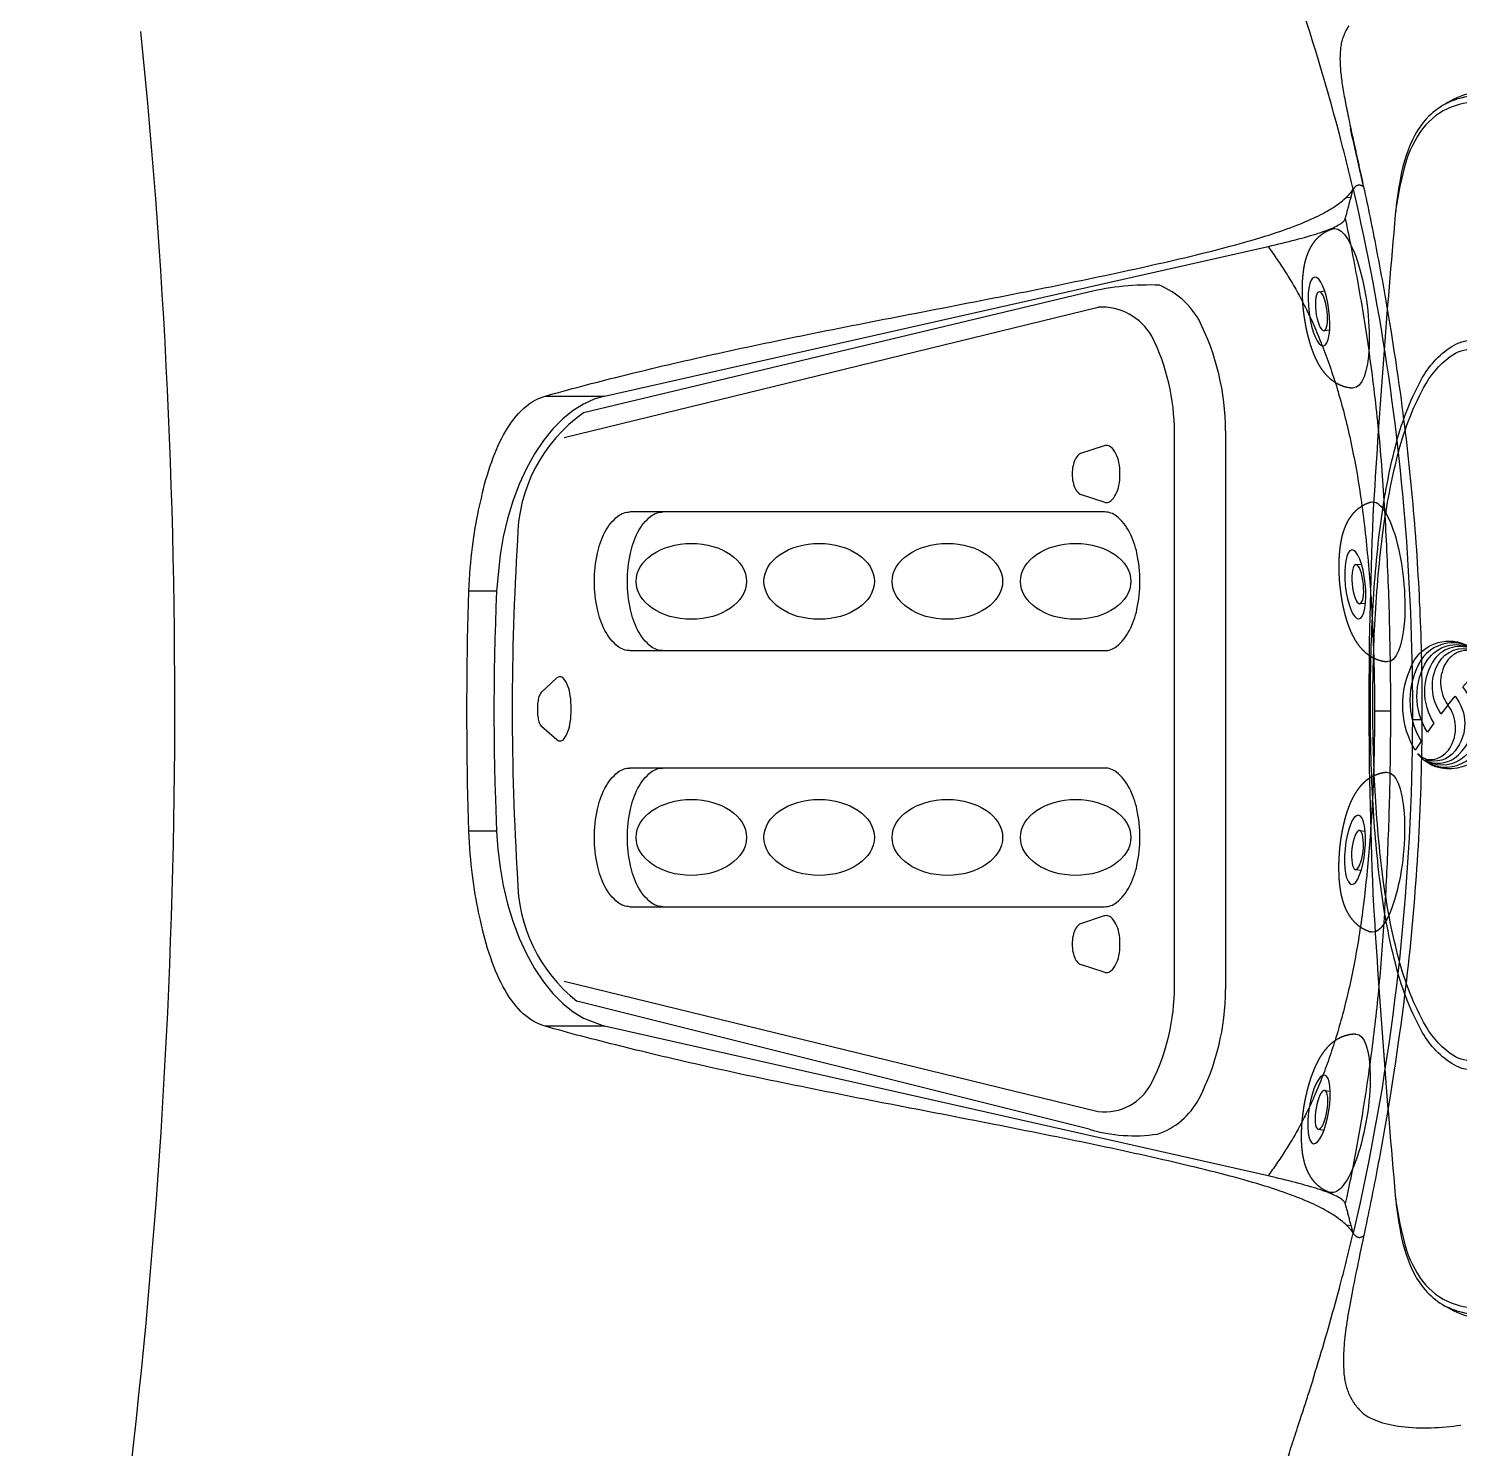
# Model space of a CAD drawing. Extents: x 528 to 612, y 649 to 778.
# Drawn here: x 584.67 to 601.43, y 709.48 to 726.12 of the extents above; entities that cross this region are included whole.
import ezdxf

# ---------------------------------------------------------------- set-up
doc = ezdxf.new("R2010")
doc.units = 0
doc.header["$MEASUREMENT"] = 0
for name, color, linetype in [('1', 4, 'Continuous'), ('1_CYAN', 4, 'Continuous'), ('2', 2, 'Continuous')]:
    doc.layers.add(name, color=color, linetype=linetype)

# ---------------------------------------------------------------- blocks, each defined once
blk = doc.blocks.new('MINIHIDDEN')
at = {"layer": '1', "color": 4, "ltscale": 2}
for p, q in [((131.446, 42.805), (131.511, 42.799)), ((131.401, 42.348), (131.466, 42.341))]:
    blk.add_line(p, q, dxfattribs=at)
at = {"layer": '1', "color": 4, "ltscale": 2, "extrusion": (-5.08882e-18, -2.73853e-17, -1)}
blk.add_ellipse((131.69, 42.55), major_axis=(-0.093, -0.935), ratio=0.28756, start_param=3.096514, end_param=6.328264, dxfattribs=at)
at = {"layer": '1', "color": 4, "ltscale": 2, "extrusion": (5.95011e-18, 8.30868e-17, -1)}
blk.add_ellipse((131.394, 42.579), major_axis=(-0.04, -0.405), ratio=0.28756, start_param=4.355360367553329, end_param=10.63854567473291, dxfattribs=at)
at = {"layer": '1', "color": 4, "ltscale": 2, "extrusion": (4.30646e-19, 2.78508e-17, -1)}
blk.add_ellipse((131.423, 42.576), major_axis=(-0.023, -0.229), ratio=0.28756, start_param=1.213768, end_param=7.496953, dxfattribs=at)
at = {"layer": '1', "color": 4, "ltscale": 2}
blk.add_open_spline([(131.771, 43.485), (131.736, 43.482), (131.703, 43.476), (131.671, 43.467), (131.642, 43.457), (131.609, 43.443), (131.58, 43.427), (131.554, 43.411), (131.53, 43.394), (131.501, 43.369), (131.475, 43.344), (131.453, 43.32), (131.434, 43.295), (131.408, 43.259), (131.386, 43.223), (131.366, 43.188), (131.349, 43.152), (131.333, 43.115), (131.311, 43.057), (131.291, 42.998), (131.273, 42.936), (131.258, 42.873), (131.244, 42.809), (131.235, 42.758), (131.226, 42.706), (131.219, 42.654), (131.213, 42.602), (131.209, 42.55), (131.205, 42.487), (131.202, 42.424), (131.201, 42.361), (131.203, 42.3), (131.205, 42.248), (131.209, 42.197), (131.215, 42.147), (131.222, 42.098), (131.231, 42.05), (131.244, 41.999), (131.259, 41.947), (131.28, 41.895), (131.298, 41.856), (131.322, 41.815), (131.352, 41.772), (131.38, 41.739), (131.415, 41.706), (131.445, 41.682), (131.48, 41.659), (131.52, 41.639), (131.564, 41.622), (131.584, 41.617)], degree=1, knots=[1.258846, 1.258846, 1.28405, 1.309253, 1.334457, 1.359661, 1.389764, 1.419868, 1.449972, 1.480075, 1.522807, 1.565539, 1.60827, 1.651002, 1.715116, 1.779231, 1.843346, 1.90746, 1.971575, 2.071337, 2.171099, 2.270861, 2.370623, 2.470385, 2.54716, 2.623934, 2.700709, 2.777484, 2.854259, 2.947334, 3.040409, 3.133485, 3.22656, 3.306164, 3.385768, 3.465372, 3.544977, 3.624581, 3.7092, 3.79382, 3.87844, 3.94015, 4.001861, 4.063571, 4.110156, 4.15674, 4.191384, 4.226028, 4.260673, 4.295317, 4.310282, 4.310282], dxfattribs=at)
blk = doc.blocks.new('Pillow07')
at = {"layer": '1_CYAN', "color": 4, "linetype": 'Continuous'}
blk.add_lwpolyline([(-2.358, -0.87, -0.006603), (-5.745, -0.616, -0.021924), (-6.178, -0.554, -0.081502), (-6.683, -0.382, -0.155149), (-7.057, -0.002, -0.083013), (-7.178, 0.3, -0.136326), (-7.125, 1.034, -0.096778), (-6.565, 1.944, -0.127397), (-4.291, 3.344, -0.186872), (-3.258, 3.28, 0.065625), (-1.71, 2.868, 0.071435), (1.71, 2.868, 0.065625), (3.258, 3.28, -0.186872), (4.291, 3.344, -0.127397), (6.565, 1.944, -0.096778), (7.125, 1.034, -0.136326), (7.178, 0.3, -0.083013), (7.057, -0.002, -0.155149), (6.683, -0.382, -0.081502), (6.178, -0.554, -0.021924), (5.745, -0.616, -0.006603), (2.358, -0.87, -0.02343)], format="xyb", close=True, dxfattribs=at)
at = {"layer": '1_CYAN', "color": 3, "linetype": 'Continuous'}
for points in [[(-7.051, -0.007, -0.035917), (-7.097, 0.106, -0.150356), (-7.089, 0.827, -0.114334), (-6.565, 1.702, -0.12673), (-4.367, 3.088, -0.194366), (-3.357, 3.079, 0.069606), (-1.71, 2.626, 0.073636), (1.71, 2.626, 0.069606), (3.357, 3.079, -0.194366), (4.367, 3.088, -0.12673), (6.565, 1.702, -0.114334), (7.089, 0.827, -0.150356), (7.097, 0.106, -0.034443), (7.053, -0.003)], [(-5.745, -0.616, -0.03429), (-6.274, -0.516, -0.087533), (-6.708, -0.327, -0.132713), (-6.986, -0.006, -0.179167), (-7.021, 0.761, -0.10283), (-6.565, 1.573, -0.130003), (-4.366, 2.938, -0.182201), (-3.385, 2.942, 0.065189), (-1.71, 2.497, 0.071467), (1.71, 2.497, 0.065189), (3.385, 2.942, -0.182201), (4.366, 2.938, -0.130003), (6.565, 1.573, -0.10283), (7.021, 0.761, -0.179167), (6.986, -0.006, -0.132713), (6.708, -0.327, -0.087533), (6.274, -0.516, -0.03429), (5.745, -0.616)], [(-0.014, 1.929, 0.082097), (-2.745, 1.506, 0.081749), (-3.889, 0.917, 0.10997), (-4.213, 0.537, 0.288824), (-4.2, 0.045, 0.128848), (-3.81, -0.311, 0.064282), (-3.023, -0.615, 0.029904), (-2.157, -0.782, 0.020061), (-1.104, -0.879, 0.013811), (0, -0.907, 0.013811), (1.104, -0.879, 0.020061), (2.157, -0.782, 0.029904), (3.023, -0.615, 0.064282), (3.81, -0.311, 0.128848), (4.2, 0.045, 0.288824), (4.213, 0.537, 0.10997), (3.889, 0.917, 0.081749), (2.745, 1.506, 0.082097), (0.014, 1.929)], [(0.011, 1.79, 0.069931), (-2.482, 1.457, 0.085576), (-3.783, 0.864, 0.092534), (-4.083, 0.559, 0.328712), (-4.083, 0.027, 0.110973), (-3.715, -0.285, 0.062647), (-2.923, -0.588, 0.030211), (-2.047, -0.756, 0.019896), (-1.004, -0.852, 0.013777), (0, -0.878, 0.013777), (1.004, -0.852, 0.019896), (2.047, -0.756, 0.030211), (2.923, -0.588, 0.062647), (3.715, -0.285, 0.110973), (4.083, 0.027, 0.328712), (4.083, 0.559, 0.092534), (3.783, 0.864, 0.085576), (2.482, 1.457, 0.069931), (-0.011, 1.79)], [(-0.673, -0.235, -0.282153), (-0.657, 0.213, -0.468167), (0.424, 0.365), (0.53, 0.464, 0.460953), (-0.64, 0.337, 0.238725), (-0.726, -0.14, 0.137161), (-0.575, -0.35, 0.261069), (-0.572, -0.35, 0.46986), (-0.572, -0.349, -0.265453), (-0.636, -0.154, -0.195188), (-0.504, 0.022, -0.314105), (0, 0), (0.103, 0.084, 0.355977), (-0.538, 0.084, 0.328478), (-0.641, -0.257, -0.416518), (-0.642, -0.26, -0.387302), (-0.648, -0.259, -0.279485), (-0.621, 0.078, -0.429748), (0.212, 0.176), (0.318, 0.268, 0.422176), (-0.607, 0.19, 0.293997), (-0.668, -0.234, -0.469659), (-0.669, -0.236, -0.320928), (-0.673, -0.236)], [(-0.103, -0.081, 0.285107), (0.492, -0.111, 0.365107), (0.641, 0.3, -0.389885), (0.642, 0.303, -0.434748), (0.648, 0.302, -0.361319), (0.536, -0.156, -0.307672), (-0.212, -0.163), (-0.318, -0.239, 0.290786), (0.528, -0.239, 0.371252), (0.668, 0.272, -0.388988), (0.669, 0.275, -0.244043), (0.673, 0.274, -0.383995), (0.537, -0.307, -0.280367), (-0.424, -0.313), (-0.53, -0.383, 0.237756), (0.409, -0.447, 0.379998), (0.74, 0.108, 0.130298), (0.575, 0.42, 0.419454), (0.572, 0.419, 0.370938), (0.572, 0.418, -0.227085), (0.632, 0.16, -0.183703), (0.51, -0.012, -0.310404), (0, 0), (-0.106, -0.083)]]:
    blk.add_lwpolyline(points, format="xyb", dxfattribs=at)
blk = doc.blocks.new('2010JETSETTER')
at = {"layer": '1', "color": 3, "linetype": 'Continuous'}
for p, q in [((71.889, 53.789), (71.947, 53.793)), ((63.203, 51.46), (70.974, 53.215)), ((62.508, 51.46), (63.203, 51.46)), ((61.94, 49.174), (61.611, 49.174)), ((61.94, 46.365), (61.611, 46.365)), ((63.203, 44.079), (62.507, 44.079)), ((70.974, 42.325), (63.203, 44.079)), ((71.889, 41.751), (71.947, 41.746))]:
    blk.add_line(p, q, dxfattribs=at)
at = {"layer": '1', "color": 2}
for p, q in [((68.87, 52.678), (62.958, 51.266)), ((70.476, 51.053), (70.476, 44.509)), ((69.058, 50.104), (63.501, 50.104)), ((63.501, 48.479), (69.058, 48.479)), ((69.058, 47.104), (63.501, 47.104)), ((63.501, 45.479), (69.058, 45.479)), ((68.88, 42.873), (62.88, 44.371))]:
    blk.add_line(p, q, dxfattribs=at)
at = {"layer": '1', "color": 3}
for p, q in [((62.729, 50.975), (68.986, 52.504)), ((69.878, 44.546), (69.878, 51.036)), ((69.055, 50.879), (68.778, 50.787)), ((69.055, 50.219), (68.778, 50.31)), ((62.463, 47.99), (62.643, 48.159)), ((62.645, 47.434), (62.464, 47.592)), ((69.055, 45.371), (68.778, 45.279)), ((69.055, 44.711), (68.778, 44.802)), ((62.729, 44.607), (68.986, 43.079))]:
    blk.add_line(p, q, dxfattribs=at)
at = {"layer": '1', "color": 4, "linetype": 'Continuous'}
blk.add_lwpolyline([(12, 65.108), (72.112, 65.108, -0.414214), (84.112, 53.108), (84.112, 12, -0.414214), (72.112, 0), (12, 0, -0.414214), (0, 12), (0, 53.108, -0.414214)], format="xyb", close=True, dxfattribs=at)
at = {"layer": '1', "color": 3, "linetype": 'Continuous'}
for points in [[(71.81, 54.528), (71.778, 54.649), (71.745, 54.77), (71.712, 54.89), (71.677, 55.01), (71.643, 55.13), (71.608, 55.25), (71.572, 55.37), (71.536, 55.489), (71.499, 55.609), (71.462, 55.728), (71.424, 55.847), (71.385, 55.965), (71.346, 56.084), (71.307, 56.202), (71.267, 56.321), (71.226, 56.439), (71.185, 56.556), (71.144, 56.674), (71.059, 56.909)], [(71.92, 55.8), (71.909, 55.783), (71.899, 55.766), (71.89, 55.749), (71.881, 55.733), (71.873, 55.716), (71.866, 55.7), (71.86, 55.684), (71.854, 55.668), (71.848, 55.652), (71.843, 55.637), (71.839, 55.621), (71.835, 55.606), (71.832, 55.591), (71.829, 55.576), (71.826, 55.561), (71.824, 55.546), (71.822, 55.531), (71.821, 55.516), (71.819, 55.488)], [(71.819, 55.488), (71.818, 55.479), (71.818, 55.47), (71.817, 55.461), (71.817, 55.451), (71.817, 55.442), (71.817, 55.433), (71.816, 55.424), (71.816, 55.415), (71.816, 55.406), (71.817, 55.396), (71.817, 55.387), (71.817, 55.378), (71.817, 55.368), (71.818, 55.359), (71.818, 55.349), (71.818, 55.34), (71.819, 55.33), (71.82, 55.321), (71.821, 55.302)], [(71.821, 55.302), (71.822, 55.282), (71.824, 55.262), (71.826, 55.241), (71.829, 55.22), (71.831, 55.2), (71.834, 55.178), (71.837, 55.157), (71.84, 55.135), (71.843, 55.113), (71.847, 55.09), (71.85, 55.067), (71.854, 55.044), (71.858, 55.02), (71.863, 54.996), (71.867, 54.971), (71.872, 54.946), (71.877, 54.92), (71.882, 54.894), (71.887, 54.868), (71.892, 54.841), (71.898, 54.814), (71.903, 54.786), (71.909, 54.758), (71.915, 54.73), (71.921, 54.701), (71.927, 54.671), (71.934, 54.641), (71.94, 54.611), (71.953, 54.549)], [(71.971, 53.884), (71.963, 53.916), (71.956, 53.949), (71.948, 53.981), (71.94, 54.013), (71.933, 54.045), (71.925, 54.078), (71.917, 54.11), (71.909, 54.142), (71.901, 54.174), (71.893, 54.207), (71.885, 54.239), (71.877, 54.271), (71.869, 54.303), (71.861, 54.335), (71.852, 54.367), (71.844, 54.4), (71.836, 54.432), (71.827, 54.464), (71.81, 54.528)], [(71.938, 54.597), (71.939, 54.595), (71.939, 54.594), (71.94, 54.592), (71.941, 54.591), (71.941, 54.59), (71.942, 54.588), (71.943, 54.587), (71.943, 54.585), (71.944, 54.584), (71.945, 54.582), (71.945, 54.581), (71.946, 54.579), (71.946, 54.578), (71.947, 54.576), (71.947, 54.575), (71.948, 54.573), (71.948, 54.572), (71.949, 54.57), (71.95, 54.567)], [(72.093, 53.913), (72.087, 53.94), (72.081, 53.967), (72.075, 53.994), (72.069, 54.022), (72.063, 54.049), (72.057, 54.076), (72.051, 54.104), (72.045, 54.131), (72.039, 54.158), (72.033, 54.186), (72.027, 54.213), (72.02, 54.24), (72.014, 54.268), (72.008, 54.295), (72.002, 54.323), (71.996, 54.35), (71.989, 54.377), (71.983, 54.405), (71.977, 54.432), (71.97, 54.46), (71.964, 54.487), (71.957, 54.515), (71.951, 54.542), (71.938, 54.597)], [(71.953, 54.549), (71.957, 54.534), (71.96, 54.519), (71.963, 54.504), (71.967, 54.489), (71.97, 54.474), (71.973, 54.458), (71.977, 54.443), (71.98, 54.427), (71.984, 54.412), (71.987, 54.396), (71.99, 54.38), (71.994, 54.365), (71.997, 54.349), (72.001, 54.333), (72.004, 54.317), (72.008, 54.301), (72.011, 54.286), (72.015, 54.27), (72.018, 54.254), (72.022, 54.238), (72.025, 54.222), (72.029, 54.206), (72.032, 54.19), (72.036, 54.173), (72.039, 54.157), (72.043, 54.141), (72.047, 54.125), (72.05, 54.109), (72.054, 54.093), (72.057, 54.076), (72.061, 54.06), (72.064, 54.044), (72.068, 54.027), (72.072, 54.011), (72.075, 53.995), (72.079, 53.978), (72.082, 53.962), (72.086, 53.945), (72.093, 53.913)], [(71.878, 53.539), (71.882, 53.551), (71.885, 53.564), (71.889, 53.577), (71.892, 53.59), (71.896, 53.602), (71.899, 53.615), (71.902, 53.628), (71.906, 53.641), (71.909, 53.653), (71.913, 53.666), (71.916, 53.679), (71.92, 53.691), (71.923, 53.704), (71.926, 53.717), (71.93, 53.73), (71.933, 53.742), (71.937, 53.755), (71.94, 53.768), (71.947, 53.793)], [(71.889, 53.789), (71.893, 53.793), (71.897, 53.797), (71.901, 53.8), (71.904, 53.804), (71.908, 53.808), (71.912, 53.812), (71.915, 53.816), (71.919, 53.82), (71.923, 53.823), (71.926, 53.827), (71.929, 53.831), (71.933, 53.835), (71.936, 53.839), (71.939, 53.842), (71.942, 53.846), (71.945, 53.85), (71.948, 53.854), (71.951, 53.858), (71.954, 53.861), (71.957, 53.865), (71.96, 53.869), (71.963, 53.873), (71.965, 53.877), (71.971, 53.884)], [(71.947, 53.793), (71.948, 53.797), (71.949, 53.801), (71.95, 53.805), (71.951, 53.808), (71.952, 53.812), (71.953, 53.816), (71.954, 53.82), (71.955, 53.823), (71.955, 53.827), (71.956, 53.831), (71.957, 53.834), (71.958, 53.838), (71.959, 53.842), (71.96, 53.846), (71.961, 53.849), (71.962, 53.853), (71.963, 53.857), (71.964, 53.861), (71.966, 53.868)], [(71.966, 53.868), (71.966, 53.869), (71.967, 53.87), (71.967, 53.871), (71.967, 53.871), (71.967, 53.872), (71.967, 53.873), (71.967, 53.874), (71.967, 53.874), (71.967, 53.875), (71.968, 53.876), (71.968, 53.877), (71.968, 53.878), (71.968, 53.878), (71.968, 53.879), (71.969, 53.88), (71.969, 53.881), (71.969, 53.882), (71.97, 53.882), (71.971, 53.884)], [(72.015, 53.928), (72.013, 53.927), (72.01, 53.925), (72.008, 53.924), (72.006, 53.922), (72.004, 53.921), (72.001, 53.919), (71.999, 53.917), (71.997, 53.915), (71.995, 53.913), (71.993, 53.911), (71.99, 53.909), (71.988, 53.906), (71.986, 53.904), (71.984, 53.901), (71.982, 53.899), (71.979, 53.896), (71.977, 53.893), (71.975, 53.89), (71.971, 53.884)], [(71.971, 53.884), (72.002, 53.748), (72.033, 53.613), (72.062, 53.477), (72.091, 53.34), (72.12, 53.204), (72.147, 53.068), (72.174, 52.931), (72.2, 52.794), (72.226, 52.658), (72.25, 52.521), (72.274, 52.383), (72.298, 52.246), (72.32, 52.109), (72.342, 51.971), (72.363, 51.834), (72.383, 51.696), (72.403, 51.558), (72.422, 51.42), (72.44, 51.282), (72.458, 51.144), (72.474, 51.006), (72.49, 50.868), (72.506, 50.729), (72.521, 50.591), (72.534, 50.452), (72.548, 50.314), (72.56, 50.175), (72.572, 50.036), (72.583, 49.898), (72.594, 49.759), (72.603, 49.62), (72.612, 49.481), (72.621, 49.342), (72.628, 49.203), (72.635, 49.064), (72.641, 48.925), (72.647, 48.786), (72.652, 48.647), (72.656, 48.508), (72.659, 48.369), (72.662, 48.229), (72.664, 48.09), (72.665, 47.951), (72.666, 47.673)], [(72.015, 53.928), (72.019, 53.93), (72.023, 53.931), (72.026, 53.933), (72.03, 53.934), (72.034, 53.935), (72.038, 53.935), (72.042, 53.935), (72.046, 53.935), (72.05, 53.935), (72.054, 53.934), (72.057, 53.933), (72.061, 53.932), (72.065, 53.931), (72.069, 53.929), (72.073, 53.927), (72.077, 53.925), (72.081, 53.922), (72.085, 53.919), (72.093, 53.913)], [(72.093, 53.913), (72.103, 53.868), (72.112, 53.823), (72.122, 53.778), (72.131, 53.734), (72.141, 53.689), (72.15, 53.644), (72.16, 53.599), (72.169, 53.554), (72.178, 53.509), (72.187, 53.464), (72.196, 53.419), (72.205, 53.373), (72.214, 53.328), (72.223, 53.283), (72.232, 53.237), (72.241, 53.192), (72.25, 53.146), (72.258, 53.101), (72.267, 53.055), (72.276, 53.009), (72.284, 52.964), (72.293, 52.918), (72.301, 52.873), (72.309, 52.827), (72.317, 52.781), (72.326, 52.736), (72.334, 52.69), (72.342, 52.644), (72.358, 52.553)], [(62.508, 51.46), (62.56, 51.475), (62.612, 51.49), (62.665, 51.504), (62.718, 51.519), (62.772, 51.534), (62.826, 51.549), (62.881, 51.563), (62.936, 51.578), (62.992, 51.593), (63.048, 51.607), (63.105, 51.622), (63.162, 51.637), (63.22, 51.652), (63.278, 51.666), (63.337, 51.681), (63.396, 51.696), (63.455, 51.711), (63.515, 51.725), (63.576, 51.74), (63.636, 51.755), (63.697, 51.77), (63.759, 51.785), (63.821, 51.799), (63.883, 51.814), (63.946, 51.829), (64.009, 51.844), (64.073, 51.859), (64.137, 51.873), (64.201, 51.888), (64.266, 51.903), (64.332, 51.918), (64.397, 51.933), (64.464, 51.947), (64.53, 51.962), (64.598, 51.977), (64.665, 51.992), (64.733, 52.007), (64.802, 52.021), (64.871, 52.036), (64.94, 52.051), (65.01, 52.066), (65.08, 52.081), (65.151, 52.095), (65.222, 52.11), (65.293, 52.125), (65.365, 52.14), (65.437, 52.154), (65.509, 52.169), (65.582, 52.184), (65.655, 52.199), (65.728, 52.213), (65.802, 52.228), (65.876, 52.243), (65.95, 52.258), (66.024, 52.272), (66.099, 52.287), (66.174, 52.302), (66.249, 52.317), (66.324, 52.331), (66.4, 52.346), (66.475, 52.361), (66.551, 52.375), (66.627, 52.39), (66.703, 52.405), (66.779, 52.42), (66.855, 52.434), (66.93, 52.449), (67.006, 52.464), (67.082, 52.478), (67.158, 52.493), (67.234, 52.508), (67.31, 52.522), (67.385, 52.537), (67.461, 52.552), (67.536, 52.567), (67.611, 52.581), (67.686, 52.596), (67.761, 52.611), (67.836, 52.625), (67.911, 52.64), (67.985, 52.655), (68.059, 52.67), (68.133, 52.684), (68.207, 52.699), (68.28, 52.714), (68.354, 52.729), (68.426, 52.743), (68.499, 52.758), (68.571, 52.773), (68.643, 52.788), (68.715, 52.802), (68.787, 52.817), (68.858, 52.832), (68.928, 52.847), (68.999, 52.862), (69.068, 52.876), (69.138, 52.891), (69.207, 52.906), (69.276, 52.921), (69.344, 52.935), (69.411, 52.95), (69.479, 52.965), (69.545, 52.98), (69.611, 52.995), (69.677, 53.009), (69.742, 53.024), (69.807, 53.039), (69.87, 53.054), (69.934, 53.069), (69.996, 53.083), (70.058, 53.098), (70.119, 53.113), (70.18, 53.128), (70.24, 53.143), (70.299, 53.157), (70.357, 53.172), (70.414, 53.187), (70.471, 53.202), (70.526, 53.216), (70.581, 53.231), (70.635, 53.246), (70.688, 53.26), (70.74, 53.275), (70.79, 53.29), (70.84, 53.304), (70.889, 53.319), (70.936, 53.333), (70.982, 53.348), (71.027, 53.362), (71.071, 53.377), (71.114, 53.391), (71.155, 53.406), (71.196, 53.42), (71.235, 53.434), (71.273, 53.449), (71.31, 53.463), (71.345, 53.477), (71.38, 53.491), (71.414, 53.505), (71.446, 53.519), (71.477, 53.533), (71.508, 53.547), (71.537, 53.561), (71.565, 53.575), (71.592, 53.588), (71.618, 53.602), (71.644, 53.616), (71.668, 53.629), (71.691, 53.643), (71.713, 53.656), (71.735, 53.67), (71.755, 53.683), (71.775, 53.697), (71.794, 53.71), (71.812, 53.723), (71.829, 53.737), (71.845, 53.75), (71.86, 53.763), (71.889, 53.789)], [(70.974, 53.215), (71.017, 53.225), (71.059, 53.234), (71.101, 53.244), (71.141, 53.254), (71.181, 53.263), (71.22, 53.273), (71.258, 53.283), (71.296, 53.292), (71.332, 53.302), (71.368, 53.312), (71.403, 53.321), (71.437, 53.331), (71.47, 53.341), (71.502, 53.35), (71.533, 53.36), (71.562, 53.369), (71.591, 53.379), (71.618, 53.388), (71.645, 53.397), (71.67, 53.407), (71.694, 53.416), (71.716, 53.425), (71.738, 53.434), (71.758, 53.444), (71.776, 53.453), (71.793, 53.462), (71.809, 53.471), (71.823, 53.479), (71.836, 53.488), (71.847, 53.497), (71.856, 53.505), (71.864, 53.514), (71.871, 53.522), (71.878, 53.539)], [(71.878, 53.539), (71.888, 53.495), (71.897, 53.451), (71.906, 53.407), (71.915, 53.362), (71.924, 53.318), (71.934, 53.273), (71.943, 53.228), (71.952, 53.182), (71.961, 53.137), (71.969, 53.091), (71.978, 53.045), (71.987, 52.999), (71.996, 52.952), (72.004, 52.906), (72.013, 52.859), (72.022, 52.812), (72.03, 52.764), (72.039, 52.717), (72.047, 52.669), (72.055, 52.621), (72.063, 52.572), (72.072, 52.524), (72.08, 52.475), (72.088, 52.425), (72.096, 52.376), (72.104, 52.326), (72.111, 52.276), (72.119, 52.226), (72.127, 52.175), (72.134, 52.125), (72.142, 52.073), (72.149, 52.022), (72.157, 51.97), (72.164, 51.919), (72.171, 51.866), (72.178, 51.814), (72.185, 51.761), (72.192, 51.708), (72.199, 51.655), (72.206, 51.601), (72.212, 51.547), (72.219, 51.493), (72.225, 51.439), (72.231, 51.384), (72.238, 51.329), (72.244, 51.274), (72.25, 51.218), (72.255, 51.163), (72.261, 51.107), (72.267, 51.05), (72.272, 50.994), (72.278, 50.937), (72.283, 50.88), (72.288, 50.822), (72.293, 50.765), (72.298, 50.707), (72.302, 50.649), (72.307, 50.591), (72.311, 50.532), (72.315, 50.474), (72.32, 50.415), (72.324, 50.355), (72.327, 50.297), (72.331, 50.239), (72.334, 50.181), (72.338, 50.123), (72.341, 50.064), (72.345, 50.006), (72.348, 49.947), (72.351, 49.888), (72.354, 49.829), (72.357, 49.77), (72.36, 49.711), (72.363, 49.651), (72.366, 49.592), (72.368, 49.532), (72.371, 49.472), (72.373, 49.412), (72.376, 49.352), (72.378, 49.292), (72.381, 49.232), (72.383, 49.171), (72.385, 49.111), (72.387, 49.05), (72.389, 48.99), (72.391, 48.929), (72.392, 48.869), (72.394, 48.808), (72.396, 48.747), (72.397, 48.686), (72.398, 48.625), (72.4, 48.564), (72.401, 48.503), (72.402, 48.442), (72.403, 48.381), (72.404, 48.32), (72.405, 48.259), (72.405, 48.198), (72.406, 48.137), (72.407, 48.076), (72.407, 48.015), (72.407, 47.954), (72.408, 47.892), (72.408, 47.77)], [(70.974, 53.215), (70.988, 53.196), (71.001, 53.177), (71.014, 53.158), (71.028, 53.139), (71.041, 53.12), (71.054, 53.101), (71.067, 53.082), (71.08, 53.062), (71.093, 53.043), (71.107, 53.023), (71.12, 53.004), (71.133, 52.984), (71.146, 52.964), (71.158, 52.944), (71.171, 52.924), (71.184, 52.904), (71.197, 52.884), (71.21, 52.864), (71.223, 52.843), (71.235, 52.822), (71.248, 52.801), (71.261, 52.779), (71.274, 52.757), (71.286, 52.735), (71.299, 52.713), (71.312, 52.691), (71.324, 52.668), (71.337, 52.645), (71.349, 52.621), (71.362, 52.598), (71.375, 52.574), (71.387, 52.549), (71.399, 52.525), (71.412, 52.5), (71.424, 52.475), (71.437, 52.45), (71.449, 52.424), (71.461, 52.398), (71.474, 52.372), (71.486, 52.345), (71.498, 52.319), (71.51, 52.291), (71.522, 52.264), (71.534, 52.236), (71.546, 52.208), (71.558, 52.18), (71.57, 52.151), (71.582, 52.122), (71.594, 52.093), (71.606, 52.063), (71.617, 52.033), (71.629, 52.003), (71.64, 51.972), (71.652, 51.941), (71.663, 51.91), (71.675, 51.879), (71.686, 51.847), (71.697, 51.815), (71.708, 51.782), (71.719, 51.749), (71.73, 51.716), (71.741, 51.682), (71.752, 51.649), (71.763, 51.614), (71.774, 51.58), (71.784, 51.545), (71.795, 51.51), (71.805, 51.474), (71.815, 51.439), (71.826, 51.403), (71.836, 51.366), (71.846, 51.329), (71.856, 51.292), (71.865, 51.255), (71.875, 51.217), (71.885, 51.179), (71.894, 51.14), (71.903, 51.102), (71.913, 51.063), (71.922, 51.023), (71.931, 50.983), (71.939, 50.943), (71.948, 50.903), (71.957, 50.863), (71.965, 50.822), (71.973, 50.78), (71.981, 50.739), (71.989, 50.697), (71.997, 50.655), (72.005, 50.613), (72.013, 50.57), (72.02, 50.527), (72.027, 50.484), (72.034, 50.441), (72.041, 50.397), (72.048, 50.353), (72.054, 50.309), (72.061, 50.264), (72.067, 50.22), (72.073, 50.175), (72.079, 50.129), (72.085, 50.084), (72.091, 50.038), (72.096, 49.993), (72.102, 49.947), (72.107, 49.901), (72.113, 49.854), (72.118, 49.808), (72.123, 49.761), (72.128, 49.714), (72.132, 49.667), (72.137, 49.62), (72.141, 49.573), (72.146, 49.526), (72.15, 49.478), (72.154, 49.431), (72.158, 49.383), (72.162, 49.335), (72.166, 49.287), (72.169, 49.239), (72.173, 49.191), (72.176, 49.143), (72.18, 49.095), (72.183, 49.046), (72.186, 48.998), (72.189, 48.949), (72.191, 48.9), (72.194, 48.852), (72.196, 48.803), (72.199, 48.754), (72.201, 48.705), (72.203, 48.656), (72.205, 48.607), (72.207, 48.558), (72.209, 48.509), (72.211, 48.46), (72.212, 48.411), (72.214, 48.362), (72.215, 48.312), (72.216, 48.263), (72.217, 48.214), (72.218, 48.165), (72.219, 48.115), (72.22, 48.066), (72.22, 48.017), (72.221, 47.967), (72.221, 47.918), (72.221, 47.869), (72.222, 47.77)], [(72.358, 52.553), (72.358, 52.553), (72.358, 52.553), (72.358, 52.553), (72.358, 52.553), (72.358, 52.552), (72.358, 52.552), (72.358, 52.552), (72.358, 52.552), (72.358, 52.552), (72.358, 52.552), (72.358, 52.552), (72.358, 52.552), (72.358, 52.552), (72.358, 52.552), (72.358, 52.551), (72.358, 52.551), (72.358, 52.551), (72.358, 52.551), (72.358, 52.551)], [(72.358, 52.551), (72.377, 52.436), (72.397, 52.321), (72.415, 52.209), (72.432, 52.099), (72.449, 51.992), (72.465, 51.888), (72.48, 51.788), (72.494, 51.691), (72.507, 51.597), (72.52, 51.508), (72.532, 51.422), (72.542, 51.34), (72.553, 51.262), (72.562, 51.186), (72.572, 51.11), (72.581, 51.034), (72.59, 50.958), (72.599, 50.882), (72.607, 50.806), (72.616, 50.73), (72.624, 50.654), (72.632, 50.577), (72.64, 50.501), (72.647, 50.425), (72.654, 50.349), (72.662, 50.273), (72.668, 50.196), (72.675, 50.12), (72.682, 50.044), (72.688, 49.967), (72.694, 49.891), (72.7, 49.815), (72.705, 49.738), (72.711, 49.662), (72.716, 49.586), (72.721, 49.509), (72.726, 49.433), (72.73, 49.356), (72.735, 49.28), (72.739, 49.203), (72.743, 49.127), (72.746, 49.05), (72.75, 48.974), (72.753, 48.897), (72.756, 48.821), (72.759, 48.744), (72.762, 48.668), (72.764, 48.591), (72.766, 48.515), (72.768, 48.438), (72.77, 48.361), (72.771, 48.285), (72.773, 48.208), (72.774, 48.131), (72.775, 48.055), (72.775, 47.978), (72.776, 47.902), (72.776, 47.825), (72.776, 47.672)], [(61.77, 50.316), (61.784, 50.374), (61.799, 50.43), (61.815, 50.485), (61.831, 50.539), (61.848, 50.592), (61.865, 50.643), (61.882, 50.693), (61.901, 50.742), (61.919, 50.79), (61.938, 50.836), (61.958, 50.881), (61.979, 50.925), (62, 50.967), (62.021, 51.007), (62.043, 51.046), (62.066, 51.084), (62.09, 51.121), (62.115, 51.157), (62.141, 51.192), (62.168, 51.226), (62.196, 51.258), (62.226, 51.289), (62.257, 51.318), (62.289, 51.345), (62.322, 51.37), (62.357, 51.393), (62.392, 51.414), (62.43, 51.432), (62.508, 51.46)], [(63.203, 51.46), (63.081, 51.424), (62.957, 51.368), (62.835, 51.291), (62.714, 51.194), (62.598, 51.077), (62.487, 50.94), (62.383, 50.785), (62.289, 50.614), (62.204, 50.428), (62.13, 50.231), (62.068, 50.025), (62.018, 49.814), (61.981, 49.6), (61.94, 49.174)], [(61.768, 50.309), (61.757, 50.265), (61.746, 50.22), (61.736, 50.173), (61.725, 50.125), (61.715, 50.075), (61.705, 50.024), (61.696, 49.972), (61.686, 49.918), (61.677, 49.863), (61.668, 49.807), (61.66, 49.749), (61.652, 49.691), (61.645, 49.63), (61.638, 49.569), (61.632, 49.506), (61.626, 49.442), (61.621, 49.377), (61.617, 49.311), (61.611, 49.174)], [(61.611, 49.174), (61.607, 49.034), (61.603, 48.894), (61.599, 48.753), (61.596, 48.613), (61.594, 48.472), (61.592, 48.332), (61.59, 48.191), (61.589, 48.051), (61.588, 47.91), (61.588, 47.77), (61.588, 47.629), (61.589, 47.489), (61.59, 47.348), (61.592, 47.208), (61.594, 47.067), (61.596, 46.927), (61.599, 46.786), (61.603, 46.646), (61.611, 46.365)], [(61.94, 49.174), (61.932, 48.987), (61.925, 48.8), (61.919, 48.613), (61.915, 48.426), (61.912, 48.239), (61.909, 48.051), (61.908, 47.864), (61.908, 47.676), (61.909, 47.489), (61.912, 47.301), (61.915, 47.114), (61.919, 46.926), (61.925, 46.739), (61.94, 46.365)], [(72.222, 47.77), (72.221, 47.724), (72.221, 47.677), (72.221, 47.631), (72.221, 47.585), (72.22, 47.539), (72.22, 47.492), (72.219, 47.446), (72.218, 47.4), (72.218, 47.354), (72.217, 47.307), (72.216, 47.261), (72.215, 47.215), (72.213, 47.169), (72.212, 47.123), (72.211, 47.077), (72.209, 47.031), (72.207, 46.985), (72.206, 46.939), (72.204, 46.893), (72.202, 46.847), (72.2, 46.801), (72.197, 46.755), (72.195, 46.709), (72.193, 46.663), (72.19, 46.618), (72.188, 46.572), (72.185, 46.527), (72.182, 46.481), (72.179, 46.436), (72.176, 46.391), (72.173, 46.345), (72.17, 46.3), (72.166, 46.255), (72.163, 46.21), (72.159, 46.165), (72.155, 46.12), (72.151, 46.076), (72.147, 46.031), (72.143, 45.987), (72.139, 45.942), (72.135, 45.898), (72.131, 45.854), (72.126, 45.81), (72.121, 45.766), (72.117, 45.723), (72.112, 45.679), (72.107, 45.636), (72.102, 45.592), (72.097, 45.549), (72.091, 45.506), (72.086, 45.464), (72.081, 45.421), (72.075, 45.379), (72.069, 45.336), (72.063, 45.294), (72.057, 45.253), (72.051, 45.211), (72.045, 45.17), (72.039, 45.129), (72.032, 45.088), (72.025, 45.047), (72.018, 45.007), (72.012, 44.966), (72.004, 44.926), (71.997, 44.887), (71.99, 44.847), (71.982, 44.808), (71.975, 44.769), (71.967, 44.73), (71.959, 44.692), (71.951, 44.654), (71.943, 44.616), (71.935, 44.578), (71.927, 44.541), (71.918, 44.503), (71.91, 44.467), (71.901, 44.43), (71.892, 44.394), (71.883, 44.358), (71.874, 44.322), (71.865, 44.286), (71.856, 44.251), (71.847, 44.216), (71.838, 44.182), (71.828, 44.147), (71.819, 44.113), (71.809, 44.08), (71.799, 44.046), (71.79, 44.013), (71.78, 43.98), (71.77, 43.948), (71.76, 43.915), (71.75, 43.883), (71.74, 43.852), (71.729, 43.82), (71.719, 43.789), (71.709, 43.758), (71.698, 43.728), (71.688, 43.697), (71.677, 43.667), (71.667, 43.638), (71.656, 43.608), (71.645, 43.579), (71.634, 43.55), (71.624, 43.522), (71.613, 43.493), (71.602, 43.465), (71.591, 43.438), (71.58, 43.41), (71.569, 43.383), (71.557, 43.356), (71.546, 43.33), (71.535, 43.303), (71.524, 43.277), (71.512, 43.252), (71.501, 43.226), (71.49, 43.201), (71.478, 43.176), (71.467, 43.151), (71.455, 43.127), (71.444, 43.102), (71.432, 43.078), (71.42, 43.055), (71.409, 43.031), (71.397, 43.008), (71.385, 42.985), (71.374, 42.963), (71.362, 42.94), (71.35, 42.918), (71.338, 42.896), (71.327, 42.874), (71.315, 42.853), (71.303, 42.832), (71.291, 42.811), (71.279, 42.79), (71.267, 42.77), (71.255, 42.749), (71.243, 42.729), (71.231, 42.71), (71.219, 42.69), (71.207, 42.671), (71.195, 42.652), (71.183, 42.633), (71.171, 42.614), (71.159, 42.595), (71.147, 42.577), (71.135, 42.558), (71.123, 42.54), (71.111, 42.522), (71.098, 42.503), (71.086, 42.485), (71.074, 42.467), (71.062, 42.449), (71.049, 42.431), (71.037, 42.413), (71.024, 42.395), (71.012, 42.378), (70.999, 42.36), (70.974, 42.325)], [(72.408, 47.77), (72.408, 47.714), (72.408, 47.658), (72.407, 47.603), (72.407, 47.547), (72.407, 47.491), (72.406, 47.435), (72.406, 47.379), (72.405, 47.323), (72.405, 47.268), (72.404, 47.212), (72.403, 47.156), (72.402, 47.1), (72.401, 47.045), (72.4, 46.989), (72.399, 46.933), (72.398, 46.878), (72.396, 46.822), (72.395, 46.767), (72.394, 46.711), (72.392, 46.656), (72.39, 46.6), (72.389, 46.545), (72.387, 46.489), (72.385, 46.434), (72.383, 46.379), (72.381, 46.324), (72.379, 46.269), (72.377, 46.214), (72.375, 46.159), (72.373, 46.104), (72.37, 46.05), (72.368, 45.995), (72.365, 45.94), (72.363, 45.886), (72.36, 45.832), (72.358, 45.777), (72.355, 45.723), (72.352, 45.669), (72.349, 45.616), (72.346, 45.562), (72.343, 45.508), (72.34, 45.455), (72.337, 45.402), (72.334, 45.349), (72.331, 45.296), (72.327, 45.242), (72.324, 45.189), (72.32, 45.134), (72.316, 45.081), (72.312, 45.027), (72.308, 44.974), (72.304, 44.921), (72.3, 44.868), (72.296, 44.815), (72.291, 44.762), (72.287, 44.71), (72.282, 44.658), (72.277, 44.605), (72.273, 44.554), (72.268, 44.502), (72.262, 44.451), (72.257, 44.4), (72.252, 44.349), (72.247, 44.298), (72.241, 44.247), (72.236, 44.197), (72.23, 44.147), (72.224, 44.097), (72.219, 44.047), (72.213, 43.998), (72.207, 43.949), (72.201, 43.9), (72.194, 43.851), (72.188, 43.803), (72.182, 43.754), (72.175, 43.706), (72.169, 43.659), (72.162, 43.611), (72.156, 43.564), (72.149, 43.517), (72.142, 43.47), (72.136, 43.423), (72.129, 43.377), (72.122, 43.33), (72.115, 43.284), (72.108, 43.239), (72.101, 43.193), (72.093, 43.148), (72.086, 43.103), (72.079, 43.058), (72.071, 43.013), (72.064, 42.969), (72.056, 42.924), (72.049, 42.88), (72.041, 42.837), (72.034, 42.793), (72.026, 42.75), (72.018, 42.706), (72.01, 42.663), (72.003, 42.621), (71.995, 42.578), (71.987, 42.536), (71.979, 42.493), (71.971, 42.451), (71.963, 42.409), (71.954, 42.368), (71.946, 42.326), (71.938, 42.285), (71.93, 42.244), (71.921, 42.203), (71.913, 42.162), (71.905, 42.122), (71.896, 42.081), (71.879, 42.001)], [(72.408, 47.77), (72.405, 47.77), (72.401, 47.77), (72.395, 47.77), (72.388, 47.77), (72.38, 47.77), (72.37, 47.77), (72.359, 47.77), (72.346, 47.77), (72.332, 47.77), (72.317, 47.77), (72.3, 47.77), (72.282, 47.77), (72.263, 47.77), (72.222, 47.77)], [(72.666, 47.673), (72.664, 47.499), (72.662, 47.326), (72.659, 47.152), (72.654, 46.979), (72.649, 46.806), (72.642, 46.632), (72.635, 46.459), (72.626, 46.286), (72.616, 46.113), (72.605, 45.94), (72.593, 45.767), (72.58, 45.594), (72.566, 45.421), (72.55, 45.248), (72.534, 45.076), (72.516, 44.903), (72.498, 44.731), (72.478, 44.558), (72.457, 44.386), (72.435, 44.214), (72.412, 44.042), (72.388, 43.871), (72.363, 43.699), (72.336, 43.528), (72.309, 43.356), (72.28, 43.185), (72.25, 43.015), (72.219, 42.844), (72.187, 42.673), (72.154, 42.503), (72.12, 42.333), (72.084, 42.163), (72.048, 41.994), (71.971, 41.656)], [(72.776, 47.672), (72.776, 47.585), (72.775, 47.497), (72.774, 47.41), (72.773, 47.323), (72.771, 47.235), (72.769, 47.148), (72.767, 47.061), (72.765, 46.973), (72.762, 46.886), (72.759, 46.799), (72.756, 46.712), (72.752, 46.624), (72.749, 46.537), (72.745, 46.45), (72.74, 46.362), (72.736, 46.275), (72.731, 46.188), (72.725, 46.101), (72.72, 46.014), (72.714, 45.926), (72.708, 45.839), (72.702, 45.752), (72.695, 45.665), (72.689, 45.578), (72.681, 45.491), (72.674, 45.404), (72.666, 45.317), (72.658, 45.23), (72.65, 45.143), (72.642, 45.056), (72.633, 44.969), (72.624, 44.882), (72.614, 44.795), (72.605, 44.708), (72.595, 44.621), (72.585, 44.535), (72.574, 44.448), (72.563, 44.361), (72.552, 44.274), (72.541, 44.187), (72.529, 44.095), (72.515, 43.996), (72.5, 43.891), (72.484, 43.78), (72.467, 43.663), (72.449, 43.541), (72.429, 43.414), (72.408, 43.282), (72.361, 43.006)], [(72.666, 47.673), (72.674, 47.673), (72.682, 47.672), (72.689, 47.672), (72.697, 47.672), (72.704, 47.672), (72.711, 47.672), (72.717, 47.672), (72.723, 47.672), (72.729, 47.672), (72.735, 47.672), (72.74, 47.672), (72.746, 47.672), (72.75, 47.672), (72.755, 47.672), (72.759, 47.672), (72.763, 47.672), (72.767, 47.672), (72.77, 47.672), (72.776, 47.672)], [(61.611, 46.365), (61.614, 46.297), (61.617, 46.23), (61.621, 46.163), (61.626, 46.098), (61.632, 46.034), (61.638, 45.972), (61.645, 45.91), (61.652, 45.85), (61.66, 45.791), (61.668, 45.734), (61.677, 45.677), (61.686, 45.622), (61.695, 45.569), (61.705, 45.516), (61.715, 45.465), (61.725, 45.416), (61.736, 45.367), (61.746, 45.32), (61.768, 45.231)], [(61.94, 46.365), (61.954, 46.154), (61.981, 45.94), (62.018, 45.726), (62.068, 45.514), (62.13, 45.309), (62.204, 45.112), (62.289, 44.926), (62.383, 44.755), (62.487, 44.599), (62.598, 44.463), (62.714, 44.345), (62.835, 44.249), (62.957, 44.172), (63.203, 44.079)], [(62.507, 44.079), (62.473, 44.09), (62.44, 44.103), (62.407, 44.118), (62.375, 44.135), (62.344, 44.155), (62.313, 44.176), (62.282, 44.2), (62.252, 44.225), (62.223, 44.253), (62.195, 44.283), (62.167, 44.314), (62.14, 44.348), (62.113, 44.383), (62.088, 44.42), (62.063, 44.459), (62.039, 44.5), (62.015, 44.542), (61.992, 44.586), (61.97, 44.631), (61.949, 44.678), (61.928, 44.727), (61.908, 44.777), (61.888, 44.828), (61.87, 44.881), (61.851, 44.935), (61.834, 44.99), (61.817, 45.047), (61.8, 45.105), (61.769, 45.225)], [(71.889, 41.751), (71.876, 41.764), (71.861, 41.777), (71.845, 41.79), (71.829, 41.803), (71.812, 41.816), (71.794, 41.83), (71.776, 41.843), (71.756, 41.856), (71.736, 41.87), (71.714, 41.883), (71.692, 41.897), (71.669, 41.91), (71.644, 41.924), (71.619, 41.938), (71.593, 41.951), (71.566, 41.965), (71.538, 41.979), (71.509, 41.993), (71.478, 42.007), (71.447, 42.021), (71.414, 42.035), (71.381, 42.049), (71.346, 42.063), (71.311, 42.077), (71.274, 42.091), (71.236, 42.105), (71.196, 42.12), (71.156, 42.134), (71.115, 42.148), (71.072, 42.163), (71.028, 42.177), (70.983, 42.192), (70.937, 42.206), (70.89, 42.221), (70.841, 42.235), (70.791, 42.25), (70.741, 42.265), (70.689, 42.279), (70.636, 42.294), (70.582, 42.309), (70.527, 42.323), (70.472, 42.338), (70.415, 42.353), (70.358, 42.368), (70.3, 42.382), (70.241, 42.397), (70.181, 42.412), (70.12, 42.427), (70.059, 42.441), (69.997, 42.456), (69.934, 42.471), (69.871, 42.486), (69.807, 42.501), (69.743, 42.515), (69.678, 42.53), (69.612, 42.545), (69.546, 42.56), (69.479, 42.575), (69.412, 42.589), (69.344, 42.604), (69.276, 42.619), (69.208, 42.634), (69.139, 42.649), (69.069, 42.663), (68.999, 42.678), (68.929, 42.693), (68.858, 42.708), (68.787, 42.723), (68.716, 42.737), (68.644, 42.752), (68.572, 42.767), (68.5, 42.782), (68.427, 42.796), (68.354, 42.811), (68.281, 42.826), (68.207, 42.841), (68.133, 42.855), (68.06, 42.87), (67.985, 42.885), (67.911, 42.9), (67.836, 42.914), (67.762, 42.929), (67.687, 42.944), (67.611, 42.958), (67.536, 42.973), (67.461, 42.988), (67.385, 43.003), (67.31, 43.017), (67.234, 43.032), (67.158, 43.047), (67.082, 43.061), (67.006, 43.076), (66.931, 43.091), (66.855, 43.106), (66.779, 43.12), (66.703, 43.135), (66.627, 43.15), (66.551, 43.164), (66.475, 43.179), (66.4, 43.194), (66.324, 43.208), (66.249, 43.223), (66.174, 43.238), (66.099, 43.253), (66.024, 43.267), (65.95, 43.282), (65.876, 43.297), (65.802, 43.312), (65.728, 43.326), (65.655, 43.341), (65.582, 43.356), (65.509, 43.371), (65.437, 43.385), (65.365, 43.4), (65.293, 43.415), (65.221, 43.43), (65.15, 43.444), (65.08, 43.459), (65.01, 43.474), (64.94, 43.489), (64.87, 43.503), (64.801, 43.518), (64.733, 43.533), (64.665, 43.548), (64.597, 43.563), (64.53, 43.577), (64.463, 43.592), (64.397, 43.607), (64.331, 43.622), (64.266, 43.637), (64.201, 43.651), (64.136, 43.666), (64.072, 43.681), (64.009, 43.696), (63.946, 43.711), (63.883, 43.725), (63.82, 43.74), (63.758, 43.755), (63.697, 43.77), (63.636, 43.785), (63.575, 43.799), (63.515, 43.814), (63.455, 43.829), (63.395, 43.844), (63.336, 43.859), (63.278, 43.873), (63.219, 43.888), (63.162, 43.903), (63.104, 43.918), (63.048, 43.932), (62.991, 43.947), (62.936, 43.962), (62.88, 43.976), (62.825, 43.991), (62.771, 44.006), (62.717, 44.021), (62.664, 44.035), (62.611, 44.05), (62.507, 44.079)], [(72.361, 43.006), (72.354, 42.962), (72.346, 42.919), (72.339, 42.875), (72.331, 42.831), (72.323, 42.787), (72.315, 42.742), (72.307, 42.698), (72.299, 42.653), (72.291, 42.609), (72.282, 42.564), (72.274, 42.519), (72.265, 42.474), (72.257, 42.428), (72.248, 42.383), (72.239, 42.337), (72.231, 42.291), (72.222, 42.245), (72.213, 42.199), (72.203, 42.152), (72.194, 42.105), (72.185, 42.059), (72.175, 42.011), (72.166, 41.964), (72.156, 41.916), (72.146, 41.869), (72.136, 41.821), (72.126, 41.772), (72.116, 41.724), (72.096, 41.627)], [(71.879, 42.001), (71.876, 42.009), (71.871, 42.017), (71.865, 42.026), (71.857, 42.034), (71.848, 42.043), (71.836, 42.051), (71.824, 42.06), (71.81, 42.069), (71.794, 42.078), (71.777, 42.087), (71.758, 42.096), (71.738, 42.105), (71.717, 42.114), (71.694, 42.124), (71.671, 42.133), (71.645, 42.142), (71.619, 42.152), (71.592, 42.161), (71.563, 42.171), (71.533, 42.18), (71.502, 42.19), (71.47, 42.199), (71.437, 42.209), (71.403, 42.218), (71.369, 42.228), (71.333, 42.238), (71.296, 42.247), (71.259, 42.257), (71.22, 42.267), (71.181, 42.276), (71.141, 42.286), (71.101, 42.296), (71.059, 42.305), (70.974, 42.325)], [(71.947, 41.746), (71.944, 41.759), (71.94, 41.772), (71.937, 41.785), (71.934, 41.797), (71.93, 41.81), (71.927, 41.823), (71.924, 41.835), (71.92, 41.848), (71.917, 41.861), (71.913, 41.874), (71.91, 41.886), (71.907, 41.899), (71.903, 41.912), (71.9, 41.925), (71.896, 41.937), (71.893, 41.95), (71.889, 41.963), (71.886, 41.975), (71.879, 42.001)], [(71.971, 41.656), (71.969, 41.659), (71.966, 41.663), (71.963, 41.667), (71.96, 41.671), (71.958, 41.675), (71.955, 41.678), (71.952, 41.682), (71.949, 41.686), (71.946, 41.69), (71.943, 41.693), (71.94, 41.697), (71.936, 41.701), (71.933, 41.705), (71.93, 41.709), (71.926, 41.712), (71.923, 41.716), (71.92, 41.72), (71.916, 41.724), (71.912, 41.728), (71.909, 41.732), (71.905, 41.735), (71.901, 41.739), (71.897, 41.743), (71.889, 41.751)], [(71.967, 41.672), (71.966, 41.675), (71.965, 41.679), (71.964, 41.683), (71.963, 41.687), (71.962, 41.69), (71.961, 41.694), (71.96, 41.698), (71.959, 41.701), (71.958, 41.705), (71.957, 41.709), (71.956, 41.713), (71.955, 41.716), (71.954, 41.72), (71.953, 41.724), (71.952, 41.728), (71.951, 41.731), (71.95, 41.735), (71.949, 41.739), (71.947, 41.746)], [(71.81, 41.012), (71.819, 41.044), (71.827, 41.076), (71.836, 41.108), (71.844, 41.14), (71.853, 41.172), (71.861, 41.204), (71.869, 41.237), (71.877, 41.269), (71.885, 41.301), (71.893, 41.333), (71.901, 41.365), (71.909, 41.398), (71.917, 41.43), (71.925, 41.462), (71.933, 41.494), (71.941, 41.527), (71.948, 41.559), (71.956, 41.591), (71.971, 41.656)], [(72.096, 41.627), (72.084, 41.573), (72.073, 41.52), (72.062, 41.468), (72.051, 41.416), (72.04, 41.365), (72.03, 41.315), (72.02, 41.266), (72.01, 41.217), (72, 41.169), (71.99, 41.122), (71.981, 41.075), (71.972, 41.03), (71.963, 40.985), (71.955, 40.94), (71.946, 40.897), (71.938, 40.854), (71.931, 40.812), (71.924, 40.771), (71.917, 40.731), (71.91, 40.692), (71.904, 40.653), (71.898, 40.615), (71.892, 40.578), (71.887, 40.542), (71.882, 40.506), (71.878, 40.472), (71.874, 40.438), (71.871, 40.405), (71.867, 40.372), (71.864, 40.34), (71.862, 40.308), (71.86, 40.277), (71.858, 40.247), (71.857, 40.217), (71.857, 40.187), (71.856, 40.157), (71.857, 40.128), (71.857, 40.099), (71.86, 40.041)], [(71.971, 41.656), (71.971, 41.656), (71.97, 41.657), (71.97, 41.658), (71.969, 41.659), (71.969, 41.66), (71.969, 41.661), (71.969, 41.661), (71.968, 41.662), (71.968, 41.663), (71.968, 41.664), (71.968, 41.664), (71.968, 41.665), (71.968, 41.666), (71.968, 41.667), (71.967, 41.668), (71.967, 41.668), (71.967, 41.669), (71.967, 41.67), (71.967, 41.672)], [(71.971, 41.656), (71.977, 41.647), (71.983, 41.64), (71.989, 41.633), (71.995, 41.627), (72.001, 41.622), (72.007, 41.617), (72.013, 41.613), (72.019, 41.61), (72.026, 41.607), (72.032, 41.606), (72.038, 41.605), (72.044, 41.604), (72.051, 41.605), (72.057, 41.606), (72.063, 41.607), (72.07, 41.61), (72.076, 41.613), (72.083, 41.617), (72.096, 41.627)], [(71.475, 39.856), (71.493, 39.913), (71.511, 39.971), (71.528, 40.028), (71.546, 40.086), (71.563, 40.143), (71.581, 40.201), (71.598, 40.259), (71.615, 40.316), (71.632, 40.374), (71.649, 40.432), (71.665, 40.49), (71.682, 40.547), (71.699, 40.605), (71.715, 40.663), (71.731, 40.721), (71.747, 40.779), (71.763, 40.837), (71.779, 40.895), (71.81, 41.012)], [(71.86, 40.041), (71.861, 40.022), (71.863, 40.003), (71.865, 39.984), (71.868, 39.966), (71.87, 39.948), (71.873, 39.93), (71.877, 39.912), (71.881, 39.895), (71.885, 39.878), (71.889, 39.861), (71.894, 39.845), (71.899, 39.828), (71.905, 39.812), (71.911, 39.796), (71.917, 39.781), (71.924, 39.765), (71.931, 39.75), (71.939, 39.735), (71.955, 39.705)], [(71.34, 39.438), (71.347, 39.459), (71.354, 39.48), (71.36, 39.5), (71.367, 39.521), (71.374, 39.542), (71.381, 39.563), (71.388, 39.584), (71.395, 39.605), (71.401, 39.626), (71.408, 39.647), (71.415, 39.668), (71.422, 39.688), (71.428, 39.709), (71.435, 39.73), (71.442, 39.751), (71.448, 39.772), (71.455, 39.793), (71.462, 39.814), (71.475, 39.856)], [(71.955, 39.705), (71.958, 39.699), (71.962, 39.693), (71.966, 39.687), (71.969, 39.682), (71.973, 39.676), (71.977, 39.67), (71.981, 39.664), (71.984, 39.659), (71.988, 39.653), (71.993, 39.647), (71.997, 39.642), (72.001, 39.636), (72.005, 39.63), (72.009, 39.625), (72.014, 39.619), (72.018, 39.614), (72.023, 39.608), (72.028, 39.603), (72.037, 39.592)], [(72.037, 39.592), (72.052, 39.576), (72.068, 39.56), (72.086, 39.545), (72.105, 39.531), (72.126, 39.516), (72.148, 39.503), (72.172, 39.49), (72.197, 39.478), (72.224, 39.466), (72.253, 39.455), (72.283, 39.444), (72.315, 39.434), (72.349, 39.425), (72.385, 39.416), (72.422, 39.408), (72.46, 39.401), (72.499, 39.395), (72.539, 39.389), (72.58, 39.385), (72.623, 39.381), (72.666, 39.378), (72.709, 39.375), (72.752, 39.374), (72.796, 39.373), (72.84, 39.373), (72.884, 39.374), (72.928, 39.376), (72.971, 39.378), (73.015, 39.381), (73.059, 39.385), (73.102, 39.389), (73.146, 39.394), (73.189, 39.4), (73.232, 39.407)], [(71.153, 38.852), (71.162, 38.88), (71.171, 38.909), (71.18, 38.938), (71.189, 38.966), (71.198, 38.995), (71.207, 39.024), (71.216, 39.053), (71.225, 39.082), (71.234, 39.111), (71.243, 39.14), (71.253, 39.169), (71.262, 39.199), (71.271, 39.228), (71.281, 39.258), (71.29, 39.288), (71.3, 39.317), (71.31, 39.347), (71.32, 39.377), (71.34, 39.438)]]:
    blk.add_lwpolyline(points, dxfattribs=at)
at = {"layer": '1', "color": 3}
for points in [[(68.778, 50.787, 0.097707), (68.758, 50.776, 0.103384), (68.714, 50.719, 0.063262), (68.69, 50.647, 0.049457), (68.68, 50.549, 0.049457), (68.69, 50.451, 0.063262), (68.714, 50.378, 0.103384), (68.758, 50.322, 0.097707), (68.778, 50.31, 0.178961)], [(69.081, 50.215, 0.180939), (69.134, 50.235, 0.102974), (69.193, 50.313, 0.062489), (69.227, 50.413, 0.048715), (69.24, 50.549, 0.048715), (69.227, 50.684, 0.062489), (69.193, 50.785, 0.102974), (69.134, 50.863, 0.180939), (69.081, 50.883, 0.079858), (69.055, 50.879, 0.102974)], [(63.888, 48.479, -0.171766), (63.746, 48.529, -0.104717), (63.594, 48.717, -0.066129), (63.506, 48.963, -0.052271), (63.472, 49.291, -0.052271), (63.506, 49.62, -0.066129), (63.594, 49.866, -0.104717), (63.746, 50.054, -0.171766), (63.888, 50.104, -0.171766)], [(69.055, 50.219, 0.079858), (69.081, 50.215, 0.180939)], [(62.681, 47.421, 0.21966), (62.722, 47.44, 0.091876), (62.775, 47.531, 0.048587), (62.802, 47.643, 0.036321), (62.813, 47.797, 0.036321), (62.802, 47.951, 0.048587), (62.775, 48.063, 0.091876), (62.722, 48.154, 0.21966), (62.681, 48.174, 0.190485), (62.643, 48.159, 0.091876)], [(62.463, 47.99, 0.046203), (62.46, 47.987, 0.084711), (62.435, 47.936, 0.042496), (62.422, 47.875, 0.03133), (62.417, 47.791, 0.03133), (62.422, 47.707, 0.042496), (62.435, 47.646, 0.084711), (62.46, 47.595, 0.05544), (62.464, 47.592, 0.23879)], [(62.645, 47.434, 0.180954), (62.681, 47.421, 0.21966)], [(63.888, 45.479, -0.171766), (63.746, 45.529, -0.104717), (63.594, 45.717, -0.066129), (63.506, 45.963, -0.052271), (63.472, 46.291, -0.052271), (63.506, 46.62, -0.066129), (63.594, 46.866, -0.104717), (63.746, 47.054, -0.171766), (63.888, 47.104, -0.171766)], [(68.778, 45.279, 0.097707), (68.758, 45.268, 0.103384), (68.714, 45.211, 0.063262), (68.69, 45.139, 0.049457), (68.68, 45.041, 0.049457), (68.69, 44.943, 0.063262), (68.714, 44.87, 0.103384), (68.758, 44.814, 0.097707), (68.778, 44.802, 0.178961)], [(69.081, 44.707, 0.180939), (69.134, 44.727, 0.102974), (69.193, 44.805, 0.062489), (69.227, 44.905, 0.048715), (69.24, 45.041, 0.048715), (69.227, 45.176, 0.062489), (69.193, 45.277, 0.102974), (69.134, 45.355, 0.180939), (69.081, 45.375, 0.079858), (69.055, 45.371, 0.102974)], [(69.055, 44.711, 0.079858), (69.081, 44.707, 0.180939)]]:
    blk.add_lwpolyline(points, format="xyb", dxfattribs=at)
at = {"layer": '1', "color": 2}
for points in [[(63.501, 48.479, -0.171766), (63.36, 48.529, -0.104717), (63.207, 48.717, -0.066129), (63.12, 48.963, -0.052271), (63.085, 49.291, -0.052271), (63.12, 49.62, -0.066129), (63.207, 49.866, -0.104717), (63.36, 50.054, -0.171766), (63.501, 50.104, -0.171766)], [(69.058, 48.479, 0.171766), (69.2, 48.529, 0.104717), (69.352, 48.717, 0.066129), (69.439, 48.963, 0.052271), (69.474, 49.291, 0.052271), (69.439, 49.62, 0.066129), (69.352, 49.866, 0.104717), (69.2, 50.054, 0.171766), (69.058, 50.104, 0.171766)], [(63.501, 45.479, -0.171766), (63.36, 45.529, -0.104717), (63.207, 45.717, -0.066129), (63.12, 45.963, -0.052271), (63.085, 46.291, -0.052271), (63.12, 46.62, -0.066129), (63.207, 46.866, -0.104717), (63.36, 47.054, -0.171766), (63.501, 47.104, -0.171766)], [(69.058, 45.479, 0.171766), (69.2, 45.529, 0.104717), (69.352, 45.717, 0.066129), (69.439, 45.963, 0.052271), (69.474, 46.291, 0.052271), (69.439, 46.62, 0.066129), (69.352, 46.866, 0.104717), (69.2, 47.054, 0.171766), (69.058, 47.104, 0.171766)]]:
    blk.add_lwpolyline(points, format="xyb", dxfattribs=at)
at = {"layer": '1', "color": 2, "linetype": 'Continuous'}
blk.add_arc((-20.008, 47.859), 78.179, 352.61476, 5.7801, dxfattribs=at)
at = {"layer": '1', "color": 2}
for centre, radius, start, end in [((69.587, 49.672), 3.091, 87.8387, 103.4183), ((69.331, 51.872), 0.963, 30.1942, 67.2208), ((67.6, 51.053), 2.876, 0, 26.9658), ((64.016, 49.771), 1.832, 125.2731, 180), ((93.674, 47.791), 31.552, 176.4024, 183.5963), ((64.022, 45.812), 1.838, 180, 231.6125), ((67.685, 44.509), 2.791, 332.6222, 0), ((69.414, 43.619), 0.846, 288.3325, 332.3007), ((69.407, 44.614), 1.819, 253.1362, 278.6261)]:
    blk.add_arc(centre, radius, start, end, dxfattribs=at)
at = {"layer": '1', "color": 3}
for centre, radius, start, end in [((69.023, 51.826), 0.679, 29.6167, 93.1411), ((67.349, 51.036), 2.529, 360, 26.425), ((67.347, 44.546), 2.531, 333.5869, 0), ((69.057, 43.695), 0.621, 263.4436, 333.7247)]:
    blk.add_arc(centre, radius, start, end, dxfattribs=at)
at = {"layer": '1'}
for centre in [(64.22, 49.291), (65.717, 49.291), (67.219, 49.291), (68.721, 49.291), (64.22, 46.291), (65.717, 46.291), (67.219, 46.291), (68.721, 46.291)]:
    blk.add_ellipse(centre, major_axis=(-0.647, 0), ratio=0.687772, dxfattribs=at)
at = {"layer": '1', "color": 1}
for p, rotation in [((-46.893, -18.566), 12.98715109742094), ((-48.213, -18.769), 11.54952357861571)]:
    blk.add_blockref('MINIHIDDEN', p, dxfattribs=dict(at, rotation=rotation))
blk.add_blockref('MINIHIDDEN', (-59.401, 3.567), dxfattribs=at)
at = {"layer": '1', "color": 4, "rotation": 356.4265545418974}
blk.add_blockref('MINIHIDDEN', (-62.221, 8.798), dxfattribs=at)
at = {"layer": '2', "linetype": 'Continuous', "xscale": -1, "rotation": 270}
blk.add_blockref('Pillow07', (73.08, 47.842), dxfattribs=at)

msp = doc.modelspace()

# ---------------------------------------------------------------- block references
at = {"layer": '1'}
msp.add_blockref('2010JETSETTER', (528.213, 670.352), dxfattribs=at)

doc.saveas('drawing.dxf')
